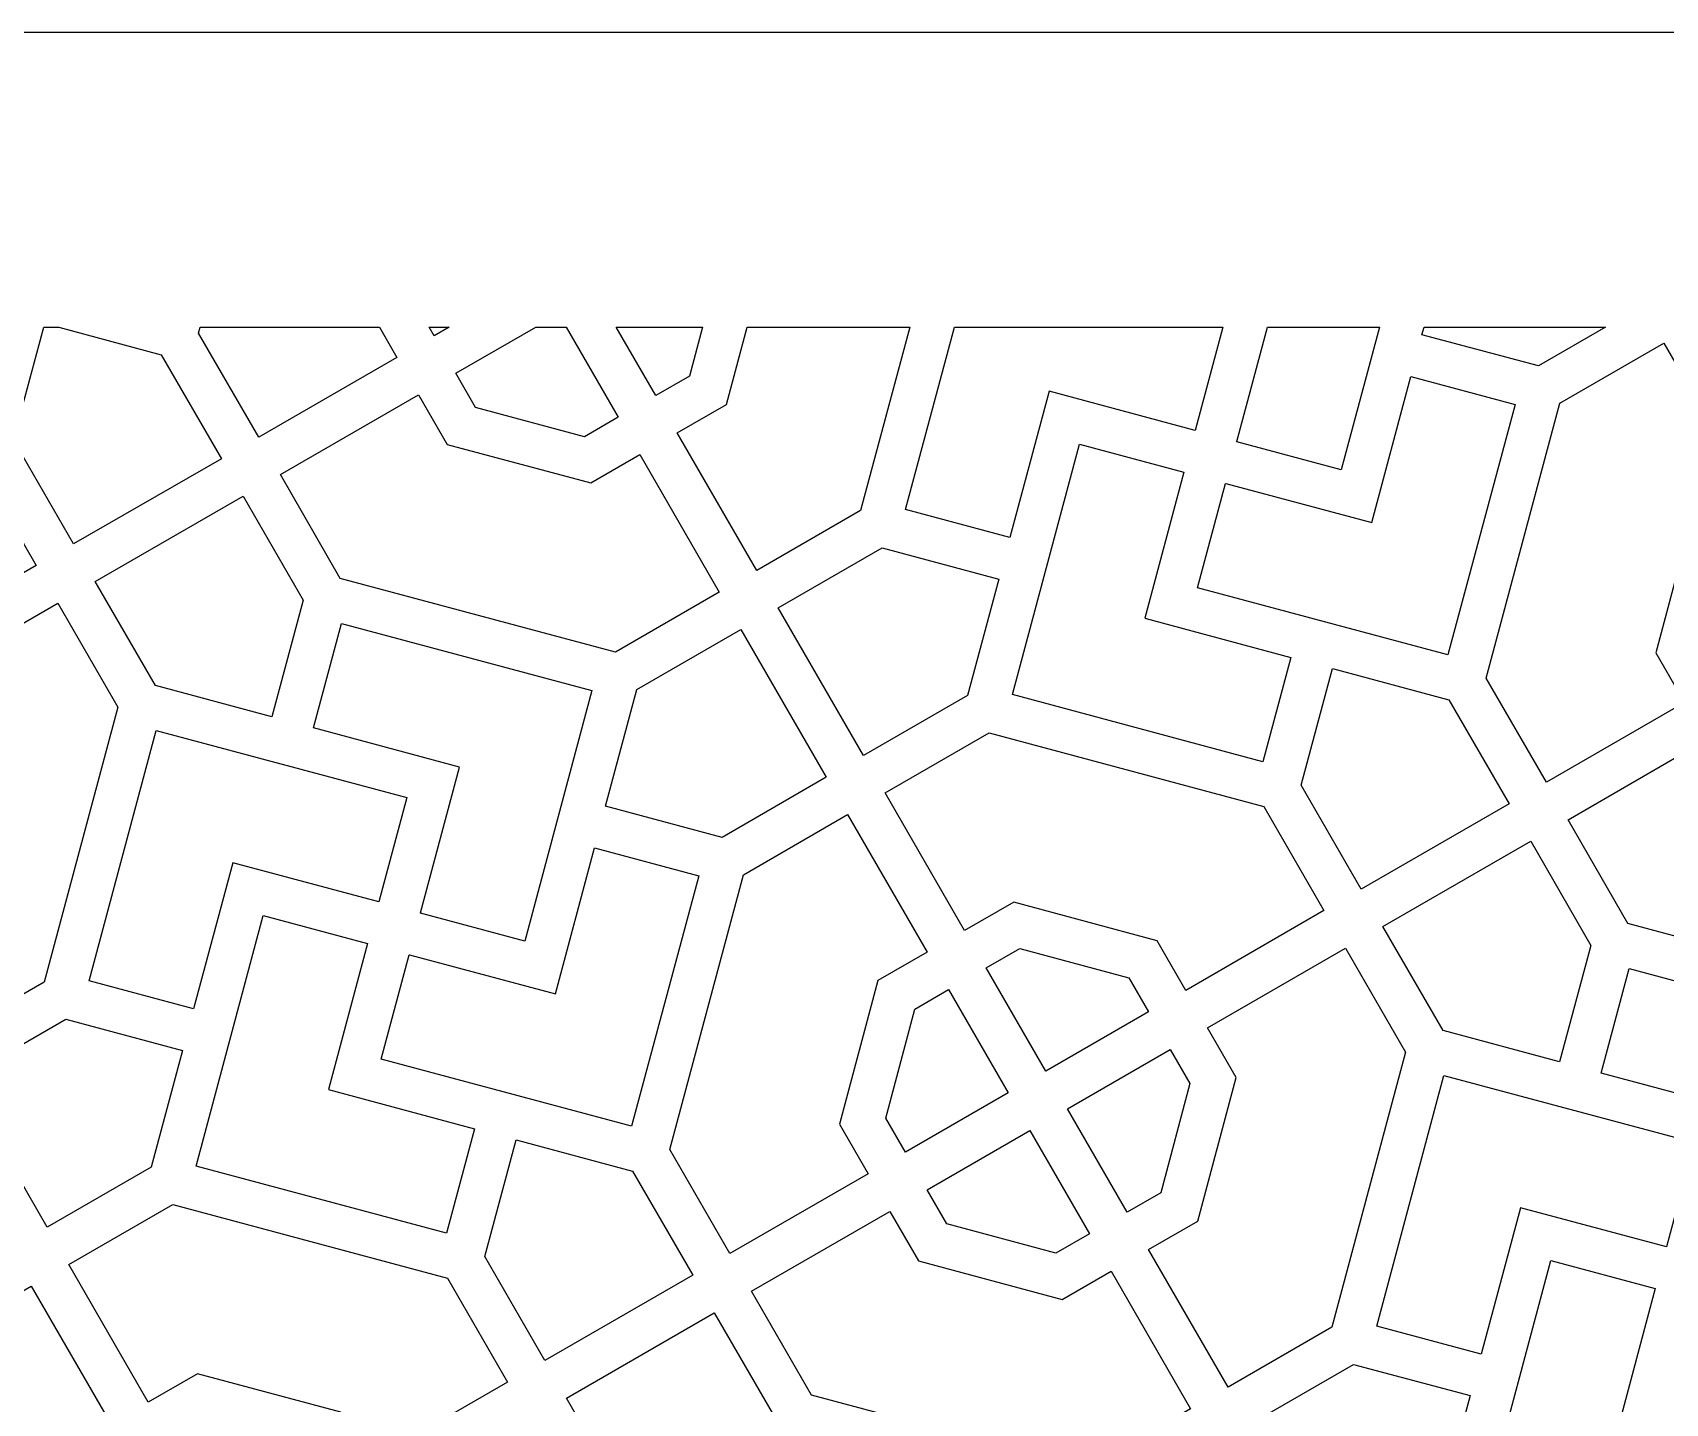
# Model space of a CAD drawing. Header units: centimetres. Extents: x 1.9 to 18.1, y -9.5 to 9.5.
# Drawn here: x 10.741 to 13.928, y 6.825 to 9.5 of the extents above; entities that cross this region are included whole.
import ezdxf

# ---------------------------------------------------------------- set-up
doc = ezdxf.new("R2010")
doc.units = ezdxf.units.CM
doc.header["$MEASUREMENT"] = 0
doc.layers.add('layer 1', color=7, linetype='Continuous')

msp = doc.modelspace()

# ---------------------------------------------------------------- linework, layer by layer
at = {"layer": 'layer 1', "color": 250}
for points, knots in [([(1.85394, 9.5), (1.85394, 9.5), (18.09811, 9.5), (18.09811, 9.5), (18.09811, 9.5), (18.09811, 9.5), (18.09811, 0.05572), (18.09811, 0.05572), (18.09811, 0.05572), (18.09811, 0.05572), (1.85394, 0.05572), (1.85394, 0.05572), (1.85394, 0.05572), (1.85394, 0.05572), (1.85394, 9.5), (1.85394, 9.5)], [0, 0, 0, 0, 0.2, 0.2, 0.2, 0.2, 0.4, 0.4, 0.4, 0.4, 0.6, 0.6, 0.6, 0.6, 1, 1, 1, 1]), ([(10.7628, 8.9251), (10.7628, 8.9251), (10.70381, 8.70496), (10.70381, 8.70496), (10.70381, 8.70496), (10.70381, 8.70496), (10.82099, 8.502), (10.82099, 8.502), (10.82099, 8.502), (10.82099, 8.502), (11.10937, 8.66849), (11.10937, 8.66849), (11.10937, 8.66849), (11.10937, 8.66849), (10.99219, 8.87145), (10.99219, 8.87145), (10.99219, 8.87145), (10.99219, 8.87145), (10.79198, 8.9251), (10.79198, 8.9251), (10.79198, 8.9251), (10.79198, 8.9251), (10.7628, 8.9251), (10.7628, 8.9251)], [0, 0, 0, 0, 0.1428571, 0.1428571, 0.1428571, 0.1428571, 0.2857143, 0.2857143, 0.2857143, 0.2857143, 0.4285714, 0.4285714, 0.4285714, 0.4285714, 0.5714286, 0.5714286, 0.5714286, 0.5714286, 0.7142857, 0.7142857, 0.7142857, 0.7142857, 1, 1, 1, 1]), ([(11.06816, 8.9251), (11.06816, 8.9251), (11.06506, 8.91353), (11.06506, 8.91353), (11.06506, 8.91353), (11.06506, 8.91353), (11.18224, 8.71056), (11.18224, 8.71056), (11.18224, 8.71056), (11.18224, 8.71056), (11.45189, 8.86624), (11.45189, 8.86624), (11.45189, 8.86624), (11.45189, 8.86624), (11.41791, 8.9251), (11.41791, 8.9251), (11.41791, 8.9251), (11.41791, 8.9251), (11.06816, 8.9251), (11.06816, 8.9251)], [0, 0, 0, 0, 0.1666667, 0.1666667, 0.1666667, 0.1666667, 0.3333333, 0.3333333, 0.3333333, 0.3333333, 0.5, 0.5, 0.5, 0.5, 0.6666667, 0.6666667, 0.6666667, 0.6666667, 1, 1, 1, 1]), ([(11.51506, 8.9251), (11.51506, 8.9251), (11.52475, 8.90831), (11.52475, 8.90831), (11.52475, 8.90831), (11.52475, 8.90831), (11.55383, 8.9251), (11.55383, 8.9251), (11.55383, 8.9251), (11.55383, 8.9251), (11.51506, 8.9251), (11.51506, 8.9251)], [0, 0, 0, 0, 0.25, 0.25, 0.25, 0.25, 0.5, 0.5, 0.5, 0.5, 1, 1, 1, 1]), ([(11.723, 8.9251), (11.723, 8.9251), (11.56705, 8.83506), (11.56705, 8.83506), (11.56705, 8.83506), (11.56705, 8.83506), (11.60551, 8.76845), (11.60551, 8.76845), (11.60551, 8.76845), (11.60551, 8.76845), (11.81853, 8.71137), (11.81853, 8.71137), (11.81853, 8.71137), (11.81853, 8.71137), (11.88423, 8.7493), (11.88423, 8.7493), (11.88423, 8.7493), (11.88423, 8.7493), (11.78273, 8.9251), (11.78273, 8.9251), (11.78273, 8.9251), (11.78273, 8.9251), (11.723, 8.9251), (11.723, 8.9251)], [0, 0, 0, 0, 0.1428571, 0.1428571, 0.1428571, 0.1428571, 0.2857143, 0.2857143, 0.2857143, 0.2857143, 0.4285714, 0.4285714, 0.4285714, 0.4285714, 0.5714286, 0.5714286, 0.5714286, 0.5714286, 0.7142857, 0.7142857, 0.7142857, 0.7142857, 1, 1, 1, 1]), ([(11.8804, 8.9251), (11.8804, 8.9251), (11.95748, 8.79159), (11.95748, 8.79159), (11.95748, 8.79159), (11.95748, 8.79159), (12.02317, 8.82952), (12.02317, 8.82952), (12.02317, 8.82952), (12.02317, 8.82952), (12.04878, 8.9251), (12.04878, 8.9251), (12.04878, 8.9251), (12.04878, 8.9251), (11.8804, 8.9251), (11.8804, 8.9251)], [0, 0, 0, 0, 0.2, 0.2, 0.2, 0.2, 0.4, 0.4, 0.4, 0.4, 0.6, 0.6, 0.6, 0.6, 1, 1, 1, 1]), ([(12.13589, 8.9251), (12.13589, 8.9251), (12.09542, 8.77408), (12.09542, 8.77408), (12.09542, 8.77408), (12.09542, 8.77408), (11.99955, 8.71872), (11.99955, 8.71872), (11.99955, 8.71872), (11.99955, 8.71872), (12.15466, 8.45007), (12.15466, 8.45007), (12.15466, 8.45007), (12.15466, 8.45007), (12.35747, 8.56717), (12.35747, 8.56717), (12.35747, 8.56717), (12.35747, 8.56717), (12.45338, 8.9251), (12.45338, 8.9251), (12.45338, 8.9251), (12.45338, 8.9251), (12.13589, 8.9251), (12.13589, 8.9251)], [0, 0, 0, 0, 0.1428571, 0.1428571, 0.1428571, 0.1428571, 0.2857143, 0.2857143, 0.2857143, 0.2857143, 0.4285714, 0.4285714, 0.4285714, 0.4285714, 0.5714286, 0.5714286, 0.5714286, 0.5714286, 0.7142857, 0.7142857, 0.7142857, 0.7142857, 1, 1, 1, 1]), ([(12.54048, 8.9251), (12.54048, 8.9251), (12.44513, 8.56926), (12.44513, 8.56926), (12.44513, 8.56926), (12.44513, 8.56926), (12.64889, 8.51466), (12.64889, 8.51466), (12.64889, 8.51466), (12.64889, 8.51466), (12.72534, 8.79999), (12.72534, 8.79999), (12.72534, 8.79999), (12.72534, 8.79999), (13.01032, 8.72363), (13.01032, 8.72363), (13.01032, 8.72363), (13.01032, 8.72363), (13.01033, 8.72369), (13.01033, 8.72369), (13.01033, 8.72369), (13.01033, 8.72369), (13.01058, 8.72362), (13.01058, 8.72362), (13.01058, 8.72362), (13.01058, 8.72362), (13.06456, 8.9251), (13.06456, 8.9251), (13.06456, 8.9251), (13.06456, 8.9251), (12.54048, 8.9251), (12.54048, 8.9251)], [0, 0, 0, 0, 0.1111111, 0.1111111, 0.1111111, 0.1111111, 0.2222222, 0.2222222, 0.2222222, 0.2222222, 0.3333333, 0.3333333, 0.3333333, 0.3333333, 0.4444444, 0.4444444, 0.4444444, 0.4444444, 0.5555556, 0.5555556, 0.5555556, 0.5555556, 0.6666667, 0.6666667, 0.6666667, 0.6666667, 0.7777778, 0.7777778, 0.7777778, 0.7777778, 1, 1, 1, 1]), ([(13.15167, 8.9251), (13.15167, 8.9251), (13.09186, 8.70189), (13.09186, 8.70189), (13.09186, 8.70189), (13.09186, 8.70189), (13.09197, 8.70186), (13.09197, 8.70186), (13.09197, 8.70186), (13.09197, 8.70186), (13.09189, 8.70157), (13.09189, 8.70157), (13.09189, 8.70157), (13.09189, 8.70157), (13.29565, 8.64697), (13.29565, 8.64697), (13.29565, 8.64697), (13.29565, 8.64697), (13.37017, 8.9251), (13.37017, 8.9251), (13.37017, 8.9251), (13.37017, 8.9251), (13.15167, 8.9251), (13.15167, 8.9251)], [0, 0, 0, 0, 0.1428571, 0.1428571, 0.1428571, 0.1428571, 0.2857143, 0.2857143, 0.2857143, 0.2857143, 0.4285714, 0.4285714, 0.4285714, 0.4285714, 0.5714286, 0.5714286, 0.5714286, 0.5714286, 0.7142857, 0.7142857, 0.7142857, 0.7142857, 1, 1, 1, 1]), ([(13.45728, 8.9251), (13.45728, 8.9251), (13.45331, 8.91029), (13.45331, 8.91029), (13.45331, 8.91029), (13.45331, 8.91029), (13.68056, 8.8494), (13.68056, 8.8494), (13.68056, 8.8494), (13.68056, 8.8494), (13.81169, 8.9251), (13.81169, 8.9251), (13.81169, 8.9251), (13.81169, 8.9251), (13.45728, 8.9251), (13.45728, 8.9251)], [0, 0, 0, 0, 0.2, 0.2, 0.2, 0.2, 0.4, 0.4, 0.4, 0.4, 0.6, 0.6, 0.6, 0.6, 1, 1, 1, 1]), ([(13.90988, 8.28945), (13.90988, 8.28945), (13.985, 8.5698), (13.985, 8.5698), (13.985, 8.5698), (13.985, 8.5698), (14.08087, 8.62515), (14.08087, 8.62515), (14.08087, 8.62515), (14.08087, 8.62515), (13.92576, 8.89381), (13.92576, 8.89381), (13.92576, 8.89381), (13.92576, 8.89381), (13.72272, 8.77658), (13.72272, 8.77658), (13.72272, 8.77658), (13.72272, 8.77658), (13.57892, 8.23994), (13.57892, 8.23994), (13.57892, 8.23994), (13.57892, 8.23994), (13.69611, 8.03697), (13.69611, 8.03697), (13.69611, 8.03697), (13.69611, 8.03697), (13.96576, 8.19266), (13.96576, 8.19266), (13.96576, 8.19266), (13.96576, 8.19266), (13.90988, 8.28945), (13.90988, 8.28945)], [0, 0, 0, 0, 0.1111111, 0.1111111, 0.1111111, 0.1111111, 0.2222222, 0.2222222, 0.2222222, 0.2222222, 0.3333333, 0.3333333, 0.3333333, 0.3333333, 0.4444444, 0.4444444, 0.4444444, 0.4444444, 0.5555556, 0.5555556, 0.5555556, 0.5555556, 0.6666667, 0.6666667, 0.6666667, 0.6666667, 0.7777778, 0.7777778, 0.7777778, 0.7777778, 1, 1, 1, 1]), ([(10.42276, 8.40113), (10.42276, 8.40113), (10.47864, 8.30434), (10.47864, 8.30434), (10.47864, 8.30434), (10.47864, 8.30434), (10.74813, 8.45993), (10.74813, 8.45993), (10.74813, 8.45993), (10.74813, 8.45993), (10.63095, 8.66289), (10.63095, 8.66289), (10.63095, 8.66289), (10.63095, 8.66289), (10.0943, 8.80668), (10.0943, 8.80668), (10.0943, 8.80668), (10.0943, 8.80668), (9.89142, 8.68955), (9.89142, 8.68955), (9.89142, 8.68955), (9.89142, 8.68955), (10.04653, 8.4209), (10.04653, 8.4209), (10.04653, 8.4209), (10.04653, 8.4209), (10.14241, 8.47625), (10.14241, 8.47625), (10.14241, 8.47625), (10.14241, 8.47625), (10.42276, 8.40113), (10.42276, 8.40113)], [0, 0, 0, 0, 0.1111111, 0.1111111, 0.1111111, 0.1111111, 0.2222222, 0.2222222, 0.2222222, 0.2222222, 0.3333333, 0.3333333, 0.3333333, 0.3333333, 0.4444444, 0.4444444, 0.4444444, 0.4444444, 0.5555556, 0.5555556, 0.5555556, 0.5555556, 0.6666667, 0.6666667, 0.6666667, 0.6666667, 0.7777778, 0.7777778, 0.7777778, 0.7777778, 1, 1, 1, 1]), ([(13.07016, 8.62029), (13.07016, 8.62029), (13.07014, 8.62019), (13.07014, 8.62019), (13.07014, 8.62019), (13.07014, 8.62019), (13.06966, 8.62032), (13.06966, 8.62032), (13.06966, 8.62032), (13.06966, 8.62032), (13.01506, 8.41653), (13.01506, 8.41653), (13.01506, 8.41653), (13.01506, 8.41653), (13.50403, 8.28551), (13.50403, 8.28551), (13.50403, 8.28551), (13.50403, 8.28551), (13.63505, 8.77448), (13.63505, 8.77448), (13.63505, 8.77448), (13.63505, 8.77448), (13.43153, 8.82901), (13.43153, 8.82901), (13.43153, 8.82901), (13.43153, 8.82901), (13.35514, 8.54393), (13.35514, 8.54393), (13.35514, 8.54393), (13.35514, 8.54393), (13.07016, 8.62029), (13.07016, 8.62029)], [0, 0, 0, 0, 0.1111111, 0.1111111, 0.1111111, 0.1111111, 0.2222222, 0.2222222, 0.2222222, 0.2222222, 0.3333333, 0.3333333, 0.3333333, 0.3333333, 0.4444444, 0.4444444, 0.4444444, 0.4444444, 0.5555556, 0.5555556, 0.5555556, 0.5555556, 0.6666667, 0.6666667, 0.6666667, 0.6666667, 0.7777778, 0.7777778, 0.7777778, 0.7777778, 1, 1, 1, 1]), ([(11.55007, 8.6962), (11.55007, 8.6962), (11.49418, 8.79299), (11.49418, 8.79299), (11.49418, 8.79299), (11.49418, 8.79299), (11.22453, 8.63731), (11.22453, 8.63731), (11.22453, 8.63731), (11.22453, 8.63731), (11.34158, 8.43457), (11.34158, 8.43457), (11.34158, 8.43457), (11.34158, 8.43457), (11.87859, 8.29068), (11.87859, 8.29068), (11.87859, 8.29068), (11.87859, 8.29068), (12.0814, 8.40778), (12.0814, 8.40778), (12.0814, 8.40778), (12.0814, 8.40778), (11.9263, 8.67643), (11.9263, 8.67643), (11.9263, 8.67643), (11.9263, 8.67643), (11.83042, 8.62108), (11.83042, 8.62108), (11.83042, 8.62108), (11.83042, 8.62108), (11.55007, 8.6962), (11.55007, 8.6962)], [0, 0, 0, 0, 0.1111111, 0.1111111, 0.1111111, 0.1111111, 0.2222222, 0.2222222, 0.2222222, 0.2222222, 0.3333333, 0.3333333, 0.3333333, 0.3333333, 0.4444444, 0.4444444, 0.4444444, 0.4444444, 0.5555556, 0.5555556, 0.5555556, 0.5555556, 0.6666667, 0.6666667, 0.6666667, 0.6666667, 0.7777778, 0.7777778, 0.7777778, 0.7777778, 1, 1, 1, 1]), ([(12.98847, 8.64237), (12.98847, 8.64237), (12.78484, 8.69694), (12.78484, 8.69694), (12.78484, 8.69694), (12.78484, 8.69694), (12.65381, 8.20797), (12.65381, 8.20797), (12.65381, 8.20797), (12.65381, 8.20797), (13.14279, 8.07695), (13.14279, 8.07695), (13.14279, 8.07695), (13.14279, 8.07695), (13.19735, 8.28058), (13.19735, 8.28058), (13.19735, 8.28058), (13.19735, 8.28058), (12.91201, 8.35704), (12.91201, 8.35704), (12.91201, 8.35704), (12.91201, 8.35704), (12.98847, 8.64237), (12.98847, 8.64237)], [0, 0, 0, 0, 0.1428571, 0.1428571, 0.1428571, 0.1428571, 0.2857143, 0.2857143, 0.2857143, 0.2857143, 0.4285714, 0.4285714, 0.4285714, 0.4285714, 0.5714286, 0.5714286, 0.5714286, 0.5714286, 0.7142857, 0.7142857, 0.7142857, 0.7142857, 1, 1, 1, 1]), ([(11.20807, 8.16473), (11.20807, 8.16473), (11.26898, 8.39204), (11.26898, 8.39204), (11.26898, 8.39204), (11.26898, 8.39204), (11.15166, 8.59524), (11.15166, 8.59524), (11.15166, 8.59524), (11.15166, 8.59524), (10.86329, 8.42874), (10.86329, 8.42874), (10.86329, 8.42874), (10.86329, 8.42874), (10.98051, 8.22571), (10.98051, 8.22571), (10.98051, 8.22571), (10.98051, 8.22571), (11.20807, 8.16473), (11.20807, 8.16473)], [0, 0, 0, 0, 0.1666667, 0.1666667, 0.1666667, 0.1666667, 0.3333333, 0.3333333, 0.3333333, 0.3333333, 0.5, 0.5, 0.5, 0.5, 0.6666667, 0.6666667, 0.6666667, 0.6666667, 1, 1, 1, 1]), ([(12.36322, 8.08883), (12.36322, 8.08883), (12.56619, 8.20601), (12.56619, 8.20601), (12.56619, 8.20601), (12.56619, 8.20601), (12.62711, 8.43339), (12.62711, 8.43339), (12.62711, 8.43339), (12.62711, 8.43339), (12.39962, 8.49435), (12.39962, 8.49435), (12.39962, 8.49435), (12.39962, 8.49435), (12.19672, 8.3772), (12.19672, 8.3772), (12.19672, 8.3772), (12.19672, 8.3772), (12.36322, 8.08883), (12.36322, 8.08883)], [0, 0, 0, 0, 0.1666667, 0.1666667, 0.1666667, 0.1666667, 0.3333333, 0.3333333, 0.3333333, 0.3333333, 0.5, 0.5, 0.5, 0.5, 0.6666667, 0.6666667, 0.6666667, 0.6666667, 1, 1, 1, 1]), ([(10.57682, 8.13429), (10.57682, 8.13429), (10.5017, 7.85394), (10.5017, 7.85394), (10.5017, 7.85394), (10.5017, 7.85394), (10.40582, 7.79858), (10.40582, 7.79858), (10.40582, 7.79858), (10.40582, 7.79858), (10.56093, 7.52993), (10.56093, 7.52993), (10.56093, 7.52993), (10.56093, 7.52993), (10.76374, 7.64703), (10.76374, 7.64703), (10.76374, 7.64703), (10.76374, 7.64703), (10.90756, 8.18378), (10.90756, 8.18378), (10.90756, 8.18378), (10.90756, 8.18378), (10.79042, 8.38667), (10.79042, 8.38667), (10.79042, 8.38667), (10.79042, 8.38667), (10.52093, 8.23108), (10.52093, 8.23108), (10.52093, 8.23108), (10.52093, 8.23108), (10.57682, 8.13429), (10.57682, 8.13429)], [0, 0, 0, 0, 0.1111111, 0.1111111, 0.1111111, 0.1111111, 0.2222222, 0.2222222, 0.2222222, 0.2222222, 0.3333333, 0.3333333, 0.3333333, 0.3333333, 0.4444444, 0.4444444, 0.4444444, 0.4444444, 0.5555556, 0.5555556, 0.5555556, 0.5555556, 0.6666667, 0.6666667, 0.6666667, 0.6666667, 0.7777778, 0.7777778, 0.7777778, 0.7777778, 1, 1, 1, 1]), ([(11.49813, 7.78175), (11.49813, 7.78175), (11.49824, 7.78172), (11.49824, 7.78172), (11.49824, 7.78172), (11.49824, 7.78172), (11.49816, 7.78143), (11.49816, 7.78143), (11.49816, 7.78143), (11.49816, 7.78143), (11.70192, 7.72683), (11.70192, 7.72683), (11.70192, 7.72683), (11.70192, 7.72683), (11.83294, 8.2158), (11.83294, 8.2158), (11.83294, 8.2158), (11.83294, 8.2158), (11.34397, 8.34683), (11.34397, 8.34683), (11.34397, 8.34683), (11.34397, 8.34683), (11.28934, 8.14296), (11.28934, 8.14296), (11.28934, 8.14296), (11.28934, 8.14296), (11.57445, 8.06657), (11.57445, 8.06657), (11.57445, 8.06657), (11.57445, 8.06657), (11.49813, 7.78175), (11.49813, 7.78175)], [0, 0, 0, 0, 0.1111111, 0.1111111, 0.1111111, 0.1111111, 0.2222222, 0.2222222, 0.2222222, 0.2222222, 0.3333333, 0.3333333, 0.3333333, 0.3333333, 0.4444444, 0.4444444, 0.4444444, 0.4444444, 0.5555556, 0.5555556, 0.5555556, 0.5555556, 0.6666667, 0.6666667, 0.6666667, 0.6666667, 0.7777778, 0.7777778, 0.7777778, 0.7777778, 1, 1, 1, 1]), ([(12.12347, 8.33491), (12.12347, 8.33491), (11.92057, 8.21777), (11.92057, 8.21777), (11.92057, 8.21777), (11.92057, 8.21777), (11.85958, 7.99015), (11.85958, 7.99015), (11.85958, 7.99015), (11.85958, 7.99015), (12.08683, 7.92926), (12.08683, 7.92926), (12.08683, 7.92926), (12.08683, 7.92926), (12.28997, 8.04654), (12.28997, 8.04654), (12.28997, 8.04654), (12.28997, 8.04654), (12.12347, 8.33491), (12.12347, 8.33491)], [0, 0, 0, 0, 0.1666667, 0.1666667, 0.1666667, 0.1666667, 0.3333333, 0.3333333, 0.3333333, 0.3333333, 0.5, 0.5, 0.5, 0.5, 0.6666667, 0.6666667, 0.6666667, 0.6666667, 1, 1, 1, 1]), ([(13.62324, 7.9949), (13.62324, 7.9949), (13.50606, 8.19786), (13.50606, 8.19786), (13.50606, 8.19786), (13.50606, 8.19786), (13.27862, 8.25881), (13.27862, 8.25881), (13.27862, 8.25881), (13.27862, 8.25881), (13.21768, 8.03137), (13.21768, 8.03137), (13.21768, 8.03137), (13.21768, 8.03137), (13.33486, 7.82841), (13.33486, 7.82841), (13.33486, 7.82841), (13.33486, 7.82841), (13.62324, 7.9949), (13.62324, 7.9949)], [0, 0, 0, 0, 0.1666667, 0.1666667, 0.1666667, 0.1666667, 0.3333333, 0.3333333, 0.3333333, 0.3333333, 0.5, 0.5, 0.5, 0.5, 0.6666667, 0.6666667, 0.6666667, 0.6666667, 1, 1, 1, 1]), ([(11.4166, 7.80355), (11.4166, 7.80355), (11.41685, 7.80348), (11.41685, 7.80348), (11.41685, 7.80348), (11.41685, 7.80348), (11.4714, 8.00706), (11.4714, 8.00706), (11.4714, 8.00706), (11.4714, 8.00706), (10.98243, 8.13809), (10.98243, 8.13809), (10.98243, 8.13809), (10.98243, 8.13809), (10.85141, 7.64912), (10.85141, 7.64912), (10.85141, 7.64912), (10.85141, 7.64912), (11.05516, 7.59452), (11.05516, 7.59452), (11.05516, 7.59452), (11.05516, 7.59452), (11.13161, 7.87985), (11.13161, 7.87985), (11.13161, 7.87985), (11.13161, 7.87985), (11.41659, 7.80349), (11.41659, 7.80349), (11.41659, 7.80349), (11.41659, 7.80349), (11.4166, 7.80355), (11.4166, 7.80355)], [0, 0, 0, 0, 0.1111111, 0.1111111, 0.1111111, 0.1111111, 0.2222222, 0.2222222, 0.2222222, 0.2222222, 0.3333333, 0.3333333, 0.3333333, 0.3333333, 0.4444444, 0.4444444, 0.4444444, 0.4444444, 0.5555556, 0.5555556, 0.5555556, 0.5555556, 0.6666667, 0.6666667, 0.6666667, 0.6666667, 0.7777778, 0.7777778, 0.7777778, 0.7777778, 1, 1, 1, 1]), ([(12.93663, 7.72754), (12.93663, 7.72754), (12.99251, 7.63075), (12.99251, 7.63075), (12.99251, 7.63075), (12.99251, 7.63075), (13.262, 7.78634), (13.262, 7.78634), (13.262, 7.78634), (13.262, 7.78634), (13.14482, 7.9893), (13.14482, 7.9893), (13.14482, 7.9893), (13.14482, 7.9893), (12.60817, 8.1331), (12.60817, 8.1331), (12.60817, 8.1331), (12.60817, 8.1331), (12.40529, 8.01596), (12.40529, 8.01596), (12.40529, 8.01596), (12.40529, 8.01596), (12.5604, 7.74731), (12.5604, 7.74731), (12.5604, 7.74731), (12.5604, 7.74731), (12.65627, 7.80266), (12.65627, 7.80266), (12.65627, 7.80266), (12.65627, 7.80266), (12.93663, 7.72754), (12.93663, 7.72754)], [0, 0, 0, 0, 0.1111111, 0.1111111, 0.1111111, 0.1111111, 0.2222222, 0.2222222, 0.2222222, 0.2222222, 0.3333333, 0.3333333, 0.3333333, 0.3333333, 0.4444444, 0.4444444, 0.4444444, 0.4444444, 0.5555556, 0.5555556, 0.5555556, 0.5555556, 0.6666667, 0.6666667, 0.6666667, 0.6666667, 0.7777778, 0.7777778, 0.7777778, 0.7777778, 1, 1, 1, 1]), ([(14.06394, 8.02261), (14.06394, 8.02261), (14.00805, 8.1194), (14.00805, 8.1194), (14.00805, 8.1194), (14.00805, 8.1194), (13.7384, 7.96372), (13.7384, 7.96372), (13.7384, 7.96372), (13.7384, 7.96372), (13.85545, 7.76098), (13.85545, 7.76098), (13.85545, 7.76098), (13.85545, 7.76098), (14.39246, 7.61709), (14.39246, 7.61709), (14.39246, 7.61709), (14.39246, 7.61709), (14.59527, 7.73419), (14.59527, 7.73419), (14.59527, 7.73419), (14.59527, 7.73419), (14.44016, 8.00284), (14.44016, 8.00284), (14.44016, 8.00284), (14.44016, 8.00284), (14.34429, 7.94749), (14.34429, 7.94749), (14.34429, 7.94749), (14.34429, 7.94749), (14.06394, 8.02261), (14.06394, 8.02261)], [0, 0, 0, 0, 0.1111111, 0.1111111, 0.1111111, 0.1111111, 0.2222222, 0.2222222, 0.2222222, 0.2222222, 0.3333333, 0.3333333, 0.3333333, 0.3333333, 0.4444444, 0.4444444, 0.4444444, 0.4444444, 0.5555556, 0.5555556, 0.5555556, 0.5555556, 0.6666667, 0.6666667, 0.6666667, 0.6666667, 0.7777778, 0.7777778, 0.7777778, 0.7777778, 1, 1, 1, 1]), ([(12.31615, 7.36931), (12.31615, 7.36931), (12.39127, 7.64966), (12.39127, 7.64966), (12.39127, 7.64966), (12.39127, 7.64966), (12.48714, 7.70501), (12.48714, 7.70501), (12.48714, 7.70501), (12.48714, 7.70501), (12.33203, 7.97367), (12.33203, 7.97367), (12.33203, 7.97367), (12.33203, 7.97367), (12.12899, 7.85644), (12.12899, 7.85644), (12.12899, 7.85644), (12.12899, 7.85644), (11.98519, 7.3198), (11.98519, 7.3198), (11.98519, 7.3198), (11.98519, 7.3198), (12.10238, 7.11683), (12.10238, 7.11683), (12.10238, 7.11683), (12.10238, 7.11683), (12.37203, 7.27252), (12.37203, 7.27252), (12.37203, 7.27252), (12.37203, 7.27252), (12.31615, 7.36931), (12.31615, 7.36931)], [0, 0, 0, 0, 0.1111111, 0.1111111, 0.1111111, 0.1111111, 0.2222222, 0.2222222, 0.2222222, 0.2222222, 0.3333333, 0.3333333, 0.3333333, 0.3333333, 0.4444444, 0.4444444, 0.4444444, 0.4444444, 0.5555556, 0.5555556, 0.5555556, 0.5555556, 0.6666667, 0.6666667, 0.6666667, 0.6666667, 0.7777778, 0.7777778, 0.7777778, 0.7777778, 1, 1, 1, 1]), ([(11.47643, 7.70015), (11.47643, 7.70015), (11.47641, 7.70005), (11.47641, 7.70005), (11.47641, 7.70005), (11.47641, 7.70005), (11.47593, 7.70018), (11.47593, 7.70018), (11.47593, 7.70018), (11.47593, 7.70018), (11.42133, 7.49639), (11.42133, 7.49639), (11.42133, 7.49639), (11.42133, 7.49639), (11.9103, 7.36537), (11.9103, 7.36537), (11.9103, 7.36537), (11.9103, 7.36537), (12.04132, 7.85434), (12.04132, 7.85434), (12.04132, 7.85434), (12.04132, 7.85434), (11.8378, 7.90887), (11.8378, 7.90887), (11.8378, 7.90887), (11.8378, 7.90887), (11.76141, 7.62379), (11.76141, 7.62379), (11.76141, 7.62379), (11.76141, 7.62379), (11.47643, 7.70015), (11.47643, 7.70015)], [0, 0, 0, 0, 0.1111111, 0.1111111, 0.1111111, 0.1111111, 0.2222222, 0.2222222, 0.2222222, 0.2222222, 0.3333333, 0.3333333, 0.3333333, 0.3333333, 0.4444444, 0.4444444, 0.4444444, 0.4444444, 0.5555556, 0.5555556, 0.5555556, 0.5555556, 0.6666667, 0.6666667, 0.6666667, 0.6666667, 0.7777778, 0.7777778, 0.7777778, 0.7777778, 1, 1, 1, 1]), ([(13.72194, 7.49114), (13.72194, 7.49114), (13.78285, 7.71846), (13.78285, 7.71846), (13.78285, 7.71846), (13.78285, 7.71846), (13.66553, 7.92165), (13.66553, 7.92165), (13.66553, 7.92165), (13.66553, 7.92165), (13.37716, 7.75515), (13.37716, 7.75515), (13.37716, 7.75515), (13.37716, 7.75515), (13.49438, 7.55212), (13.49438, 7.55212), (13.49438, 7.55212), (13.49438, 7.55212), (13.72194, 7.49114), (13.72194, 7.49114)], [0, 0, 0, 0, 0.1666667, 0.1666667, 0.1666667, 0.1666667, 0.3333333, 0.3333333, 0.3333333, 0.3333333, 0.5, 0.5, 0.5, 0.5, 0.6666667, 0.6666667, 0.6666667, 0.6666667, 1, 1, 1, 1]), ([(11.39474, 7.72224), (11.39474, 7.72224), (11.19111, 7.7768), (11.19111, 7.7768), (11.19111, 7.7768), (11.19111, 7.7768), (11.06008, 7.28783), (11.06008, 7.28783), (11.06008, 7.28783), (11.06008, 7.28783), (11.54906, 7.15681), (11.54906, 7.15681), (11.54906, 7.15681), (11.54906, 7.15681), (11.60362, 7.36044), (11.60362, 7.36044), (11.60362, 7.36044), (11.60362, 7.36044), (11.31829, 7.4369), (11.31829, 7.4369), (11.31829, 7.4369), (11.31829, 7.4369), (11.39474, 7.72224), (11.39474, 7.72224)], [0, 0, 0, 0, 0.1428571, 0.1428571, 0.1428571, 0.1428571, 0.2857143, 0.2857143, 0.2857143, 0.2857143, 0.4285714, 0.4285714, 0.4285714, 0.4285714, 0.5714286, 0.5714286, 0.5714286, 0.5714286, 0.7142857, 0.7142857, 0.7142857, 0.7142857, 1, 1, 1, 1]), ([(12.91964, 7.58868), (12.91964, 7.58868), (12.88119, 7.65529), (12.88119, 7.65529), (12.88119, 7.65529), (12.88119, 7.65529), (12.66816, 7.71237), (12.66816, 7.71237), (12.66816, 7.71237), (12.66816, 7.71237), (12.60246, 7.67444), (12.60246, 7.67444), (12.60246, 7.67444), (12.60246, 7.67444), (12.7189, 7.47278), (12.7189, 7.47278), (12.7189, 7.47278), (12.7189, 7.47278), (12.91964, 7.58868), (12.91964, 7.58868)], [0, 0, 0, 0, 0.1666667, 0.1666667, 0.1666667, 0.1666667, 0.3333333, 0.3333333, 0.3333333, 0.3333333, 0.5, 0.5, 0.5, 0.5, 0.6666667, 0.6666667, 0.6666667, 0.6666667, 1, 1, 1, 1]), ([(13.09068, 7.4607), (13.09068, 7.4607), (13.01556, 7.18035), (13.01556, 7.18035), (13.01556, 7.18035), (13.01556, 7.18035), (12.91969, 7.125), (12.91969, 7.125), (12.91969, 7.125), (12.91969, 7.125), (13.07479, 6.85634), (13.07479, 6.85634), (13.07479, 6.85634), (13.07479, 6.85634), (13.27761, 6.97344), (13.27761, 6.97344), (13.27761, 6.97344), (13.27761, 6.97344), (13.42143, 7.51019), (13.42143, 7.51019), (13.42143, 7.51019), (13.42143, 7.51019), (13.30429, 7.71308), (13.30429, 7.71308), (13.30429, 7.71308), (13.30429, 7.71308), (13.0348, 7.5575), (13.0348, 7.5575), (13.0348, 7.5575), (13.0348, 7.5575), (13.09068, 7.4607), (13.09068, 7.4607)], [0, 0, 0, 0, 0.1111111, 0.1111111, 0.1111111, 0.1111111, 0.2222222, 0.2222222, 0.2222222, 0.2222222, 0.3333333, 0.3333333, 0.3333333, 0.3333333, 0.4444444, 0.4444444, 0.4444444, 0.4444444, 0.5555556, 0.5555556, 0.5555556, 0.5555556, 0.6666667, 0.6666667, 0.6666667, 0.6666667, 0.7777778, 0.7777778, 0.7777778, 0.7777778, 1, 1, 1, 1]), ([(14.012, 7.10816), (14.012, 7.10816), (14.01211, 7.10814), (14.01211, 7.10814), (14.01211, 7.10814), (14.01211, 7.10814), (14.01203, 7.10784), (14.01203, 7.10784), (14.01203, 7.10784), (14.01203, 7.10784), (14.21579, 7.05324), (14.21579, 7.05324), (14.21579, 7.05324), (14.21579, 7.05324), (14.34681, 7.54221), (14.34681, 7.54221), (14.34681, 7.54221), (14.34681, 7.54221), (13.85784, 7.67324), (13.85784, 7.67324), (13.85784, 7.67324), (13.85784, 7.67324), (13.80321, 7.46937), (13.80321, 7.46937), (13.80321, 7.46937), (13.80321, 7.46937), (14.08831, 7.39298), (14.08831, 7.39298), (14.08831, 7.39298), (14.08831, 7.39298), (14.012, 7.10816), (14.012, 7.10816)], [0, 0, 0, 0, 0.1111111, 0.1111111, 0.1111111, 0.1111111, 0.2222222, 0.2222222, 0.2222222, 0.2222222, 0.3333333, 0.3333333, 0.3333333, 0.3333333, 0.4444444, 0.4444444, 0.4444444, 0.4444444, 0.5555556, 0.5555556, 0.5555556, 0.5555556, 0.6666667, 0.6666667, 0.6666667, 0.6666667, 0.7777778, 0.7777778, 0.7777778, 0.7777778, 1, 1, 1, 1]), ([(12.44489, 7.31458), (12.44489, 7.31458), (12.64564, 7.43049), (12.64564, 7.43049), (12.64564, 7.43049), (12.64564, 7.43049), (12.52921, 7.63215), (12.52921, 7.63215), (12.52921, 7.63215), (12.52921, 7.63215), (12.46352, 7.59422), (12.46352, 7.59422), (12.46352, 7.59422), (12.46352, 7.59422), (12.40644, 7.38119), (12.40644, 7.38119), (12.40644, 7.38119), (12.40644, 7.38119), (12.44489, 7.31458), (12.44489, 7.31458)], [0, 0, 0, 0, 0.1666667, 0.1666667, 0.1666667, 0.1666667, 0.3333333, 0.3333333, 0.3333333, 0.3333333, 0.5, 0.5, 0.5, 0.5, 0.6666667, 0.6666667, 0.6666667, 0.6666667, 1, 1, 1, 1]), ([(10.76949, 7.16869), (10.76949, 7.16869), (10.97246, 7.28587), (10.97246, 7.28587), (10.97246, 7.28587), (10.97246, 7.28587), (11.03338, 7.51325), (11.03338, 7.51325), (11.03338, 7.51325), (11.03338, 7.51325), (10.80589, 7.57421), (10.80589, 7.57421), (10.80589, 7.57421), (10.80589, 7.57421), (10.60299, 7.45707), (10.60299, 7.45707), (10.60299, 7.45707), (10.60299, 7.45707), (10.76949, 7.16869), (10.76949, 7.16869)], [0, 0, 0, 0, 0.1666667, 0.1666667, 0.1666667, 0.1666667, 0.3333333, 0.3333333, 0.3333333, 0.3333333, 0.5, 0.5, 0.5, 0.5, 0.6666667, 0.6666667, 0.6666667, 0.6666667, 1, 1, 1, 1]), ([(12.96194, 7.51543), (12.96194, 7.51543), (12.76119, 7.39953), (12.76119, 7.39953), (12.76119, 7.39953), (12.76119, 7.39953), (12.87762, 7.19786), (12.87762, 7.19786), (12.87762, 7.19786), (12.87762, 7.19786), (12.94331, 7.23579), (12.94331, 7.23579), (12.94331, 7.23579), (12.94331, 7.23579), (13.00039, 7.44882), (13.00039, 7.44882), (13.00039, 7.44882), (13.00039, 7.44882), (12.96194, 7.51543), (12.96194, 7.51543)], [0, 0, 0, 0, 0.1666667, 0.1666667, 0.1666667, 0.1666667, 0.3333333, 0.3333333, 0.3333333, 0.3333333, 0.5, 0.5, 0.5, 0.5, 0.6666667, 0.6666667, 0.6666667, 0.6666667, 1, 1, 1, 1]), ([(13.93047, 7.12996), (13.93047, 7.12996), (13.93072, 7.12989), (13.93072, 7.12989), (13.93072, 7.12989), (13.93072, 7.12989), (13.98526, 7.33348), (13.98526, 7.33348), (13.98526, 7.33348), (13.98526, 7.33348), (13.4963, 7.4645), (13.4963, 7.4645), (13.4963, 7.4645), (13.4963, 7.4645), (13.36527, 6.97553), (13.36527, 6.97553), (13.36527, 6.97553), (13.36527, 6.97553), (13.56903, 6.92093), (13.56903, 6.92093), (13.56903, 6.92093), (13.56903, 6.92093), (13.64548, 7.20626), (13.64548, 7.20626), (13.64548, 7.20626), (13.64548, 7.20626), (13.93046, 7.1299), (13.93046, 7.1299), (13.93046, 7.1299), (13.93046, 7.1299), (13.93047, 7.12996), (13.93047, 7.12996)], [0, 0, 0, 0, 0.1111111, 0.1111111, 0.1111111, 0.1111111, 0.2222222, 0.2222222, 0.2222222, 0.2222222, 0.3333333, 0.3333333, 0.3333333, 0.3333333, 0.4444444, 0.4444444, 0.4444444, 0.4444444, 0.5555556, 0.5555556, 0.5555556, 0.5555556, 0.6666667, 0.6666667, 0.6666667, 0.6666667, 0.7777778, 0.7777778, 0.7777778, 0.7777778, 1, 1, 1, 1]), ([(12.02951, 7.07476), (12.02951, 7.07476), (11.91233, 7.27773), (11.91233, 7.27773), (11.91233, 7.27773), (11.91233, 7.27773), (11.68489, 7.33867), (11.68489, 7.33867), (11.68489, 7.33867), (11.68489, 7.33867), (11.62395, 7.11124), (11.62395, 7.11124), (11.62395, 7.11124), (11.62395, 7.11124), (11.74113, 6.90827), (11.74113, 6.90827), (11.74113, 6.90827), (11.74113, 6.90827), (12.02951, 7.07476), (12.02951, 7.07476)], [0, 0, 0, 0, 0.1666667, 0.1666667, 0.1666667, 0.1666667, 0.3333333, 0.3333333, 0.3333333, 0.3333333, 0.5, 0.5, 0.5, 0.5, 0.6666667, 0.6666667, 0.6666667, 0.6666667, 1, 1, 1, 1]), ([(12.48719, 7.24133), (12.48719, 7.24133), (12.52565, 7.17472), (12.52565, 7.17472), (12.52565, 7.17472), (12.52565, 7.17472), (12.73867, 7.11764), (12.73867, 7.11764), (12.73867, 7.11764), (12.73867, 7.11764), (12.80437, 7.15557), (12.80437, 7.15557), (12.80437, 7.15557), (12.80437, 7.15557), (12.68794, 7.35723), (12.68794, 7.35723), (12.68794, 7.35723), (12.68794, 7.35723), (12.48719, 7.24133), (12.48719, 7.24133)], [0, 0, 0, 0, 0.1666667, 0.1666667, 0.1666667, 0.1666667, 0.3333333, 0.3333333, 0.3333333, 0.3333333, 0.5, 0.5, 0.5, 0.5, 0.6666667, 0.6666667, 0.6666667, 0.6666667, 1, 1, 1, 1]), ([(11.3429, 6.8074), (11.3429, 6.8074), (11.39878, 6.71061), (11.39878, 6.71061), (11.39878, 6.71061), (11.39878, 6.71061), (11.66827, 6.8662), (11.66827, 6.8662), (11.66827, 6.8662), (11.66827, 6.8662), (11.55109, 7.06916), (11.55109, 7.06916), (11.55109, 7.06916), (11.55109, 7.06916), (11.01444, 7.21296), (11.01444, 7.21296), (11.01444, 7.21296), (11.01444, 7.21296), (10.81156, 7.09582), (10.81156, 7.09582), (10.81156, 7.09582), (10.81156, 7.09582), (10.96667, 6.82717), (10.96667, 6.82717), (10.96667, 6.82717), (10.96667, 6.82717), (11.06254, 6.88252), (11.06254, 6.88252), (11.06254, 6.88252), (11.06254, 6.88252), (11.3429, 6.8074), (11.3429, 6.8074)], [0, 0, 0, 0, 0.1111111, 0.1111111, 0.1111111, 0.1111111, 0.2222222, 0.2222222, 0.2222222, 0.2222222, 0.3333333, 0.3333333, 0.3333333, 0.3333333, 0.4444444, 0.4444444, 0.4444444, 0.4444444, 0.5555556, 0.5555556, 0.5555556, 0.5555556, 0.6666667, 0.6666667, 0.6666667, 0.6666667, 0.7777778, 0.7777778, 0.7777778, 0.7777778, 1, 1, 1, 1]), ([(12.47021, 7.10247), (12.47021, 7.10247), (12.41432, 7.19926), (12.41432, 7.19926), (12.41432, 7.19926), (12.41432, 7.19926), (12.14467, 7.04358), (12.14467, 7.04358), (12.14467, 7.04358), (12.14467, 7.04358), (12.26172, 6.84084), (12.26172, 6.84084), (12.26172, 6.84084), (12.26172, 6.84084), (12.79873, 6.69695), (12.79873, 6.69695), (12.79873, 6.69695), (12.79873, 6.69695), (13.00154, 6.81405), (13.00154, 6.81405), (13.00154, 6.81405), (13.00154, 6.81405), (12.84643, 7.0827), (12.84643, 7.0827), (12.84643, 7.0827), (12.84643, 7.0827), (12.75056, 7.02735), (12.75056, 7.02735), (12.75056, 7.02735), (12.75056, 7.02735), (12.47021, 7.10247), (12.47021, 7.10247)], [0, 0, 0, 0, 0.1111111, 0.1111111, 0.1111111, 0.1111111, 0.2222222, 0.2222222, 0.2222222, 0.2222222, 0.3333333, 0.3333333, 0.3333333, 0.3333333, 0.4444444, 0.4444444, 0.4444444, 0.4444444, 0.5555556, 0.5555556, 0.5555556, 0.5555556, 0.6666667, 0.6666667, 0.6666667, 0.6666667, 0.7777778, 0.7777778, 0.7777778, 0.7777778, 1, 1, 1, 1]), ([(13.90861, 7.04865), (13.90861, 7.04865), (13.70497, 7.10321), (13.70497, 7.10321), (13.70497, 7.10321), (13.70497, 7.10321), (13.57395, 6.61424), (13.57395, 6.61424), (13.57395, 6.61424), (13.57395, 6.61424), (14.06292, 6.48322), (14.06292, 6.48322), (14.06292, 6.48322), (14.06292, 6.48322), (14.11749, 6.68685), (14.11749, 6.68685), (14.11749, 6.68685), (14.11749, 6.68685), (13.83215, 6.76331), (13.83215, 6.76331), (13.83215, 6.76331), (13.83215, 6.76331), (13.90861, 7.04865), (13.90861, 7.04865)], [0, 0, 0, 0, 0.1428571, 0.1428571, 0.1428571, 0.1428571, 0.2857143, 0.2857143, 0.2857143, 0.2857143, 0.4285714, 0.4285714, 0.4285714, 0.4285714, 0.5714286, 0.5714286, 0.5714286, 0.5714286, 0.7142857, 0.7142857, 0.7142857, 0.7142857, 1, 1, 1, 1]), ([(10.72242, 6.44917), (10.72242, 6.44917), (10.79754, 6.72952), (10.79754, 6.72952), (10.79754, 6.72952), (10.79754, 6.72952), (10.89341, 6.78488), (10.89341, 6.78488), (10.89341, 6.78488), (10.89341, 6.78488), (10.73831, 7.05353), (10.73831, 7.05353), (10.73831, 7.05353), (10.73831, 7.05353), (10.53526, 6.9363), (10.53526, 6.9363), (10.53526, 6.9363), (10.53526, 6.9363), (10.39147, 6.39966), (10.39147, 6.39966), (10.39147, 6.39966), (10.39147, 6.39966), (10.50865, 6.19669), (10.50865, 6.19669), (10.50865, 6.19669), (10.50865, 6.19669), (10.7783, 6.35238), (10.7783, 6.35238), (10.7783, 6.35238), (10.7783, 6.35238), (10.72242, 6.44917), (10.72242, 6.44917)], [0, 0, 0, 0, 0.1111111, 0.1111111, 0.1111111, 0.1111111, 0.2222222, 0.2222222, 0.2222222, 0.2222222, 0.3333333, 0.3333333, 0.3333333, 0.3333333, 0.4444444, 0.4444444, 0.4444444, 0.4444444, 0.5555556, 0.5555556, 0.5555556, 0.5555556, 0.6666667, 0.6666667, 0.6666667, 0.6666667, 0.7777778, 0.7777778, 0.7777778, 0.7777778, 1, 1, 1, 1]), ([(12.12821, 6.57101), (12.12821, 6.57101), (12.18912, 6.79832), (12.18912, 6.79832), (12.18912, 6.79832), (12.18912, 6.79832), (12.0718, 7.00151), (12.0718, 7.00151), (12.0718, 7.00151), (12.0718, 7.00151), (11.78343, 6.83501), (11.78343, 6.83501), (11.78343, 6.83501), (11.78343, 6.83501), (11.90065, 6.63198), (11.90065, 6.63198), (11.90065, 6.63198), (11.90065, 6.63198), (12.12821, 6.57101), (12.12821, 6.57101)], [0, 0, 0, 0, 0.1666667, 0.1666667, 0.1666667, 0.1666667, 0.3333333, 0.3333333, 0.3333333, 0.3333333, 0.5, 0.5, 0.5, 0.5, 0.6666667, 0.6666667, 0.6666667, 0.6666667, 1, 1, 1, 1]), ([(13.28336, 6.4951), (13.28336, 6.4951), (13.48633, 6.61228), (13.48633, 6.61228), (13.48633, 6.61228), (13.48633, 6.61228), (13.54725, 6.83966), (13.54725, 6.83966), (13.54725, 6.83966), (13.54725, 6.83966), (13.31976, 6.90062), (13.31976, 6.90062), (13.31976, 6.90062), (13.31976, 6.90062), (13.11686, 6.78348), (13.11686, 6.78348), (13.11686, 6.78348), (13.11686, 6.78348), (13.28336, 6.4951), (13.28336, 6.4951)], [0, 0, 0, 0, 0.1666667, 0.1666667, 0.1666667, 0.1666667, 0.3333333, 0.3333333, 0.3333333, 0.3333333, 0.5, 0.5, 0.5, 0.5, 0.6666667, 0.6666667, 0.6666667, 0.6666667, 1, 1, 1, 1])]:
    msp.add_open_spline(points, degree=3, knots=knots, dxfattribs=at)

doc.saveas('drawing.dxf')
